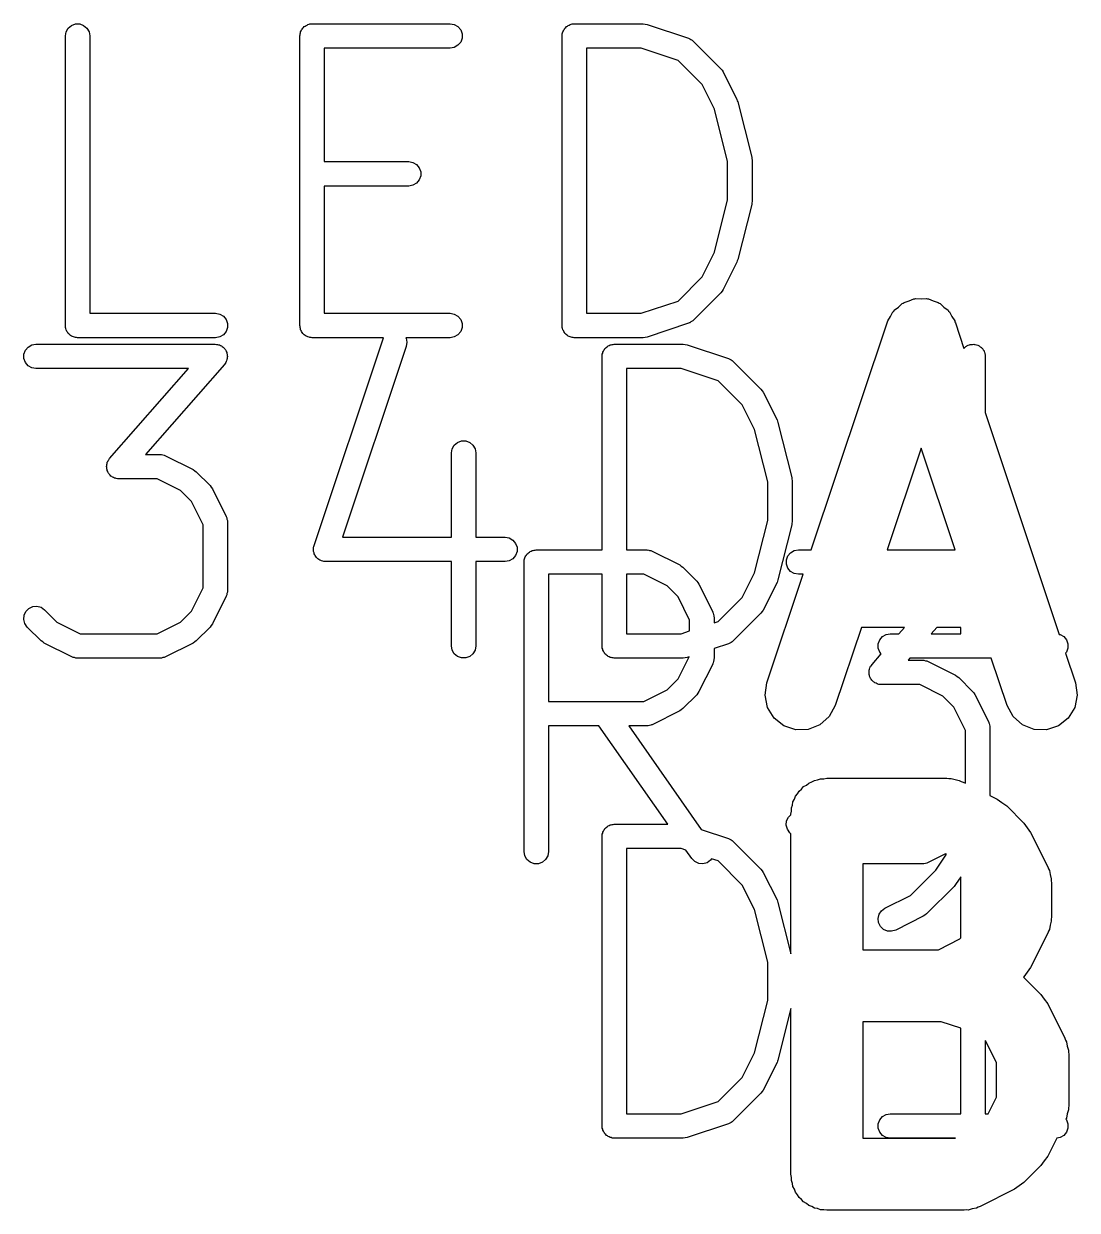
# Model space of a CAD drawing. Extents: x 0 to 76, y -93 to 16.
# Drawn here: x 15.263 to 19.65, y -62.829 to -57.885 of the extents above; entities that cross this region are included whole.
import ezdxf

# ---------------------------------------------------------------- set-up
doc = ezdxf.new("R2010")
doc.units = 0
doc.header["$MEASUREMENT"] = 0
doc.layers.add('BLACK', color=7, linetype='CONTINUOUS')

msp = doc.modelspace()

# ---------------------------------------------------------------- linework, layer by layer
at = {"layer": 'Black'}
for p, q in [((15.4619, -57.8921), (15.4784, -57.886)), ((15.4784, -57.886), (15.4961, -57.886)), ((15.4961, -57.886), (15.5127, -57.8921)), ((16.451, -57.8875), (16.4551, -57.886)), ((16.4551, -57.886), (16.4596, -57.886)), ((16.4596, -57.886), (16.464, -57.8852)), ((16.464, -57.8852), (17.0385, -57.8852)), ((17.0385, -57.8852), (17.0559, -57.8883)), ((17.5425, -57.8875), (17.5467, -57.886)), ((17.5467, -57.886), (17.5512, -57.886)), ((17.5512, -57.886), (17.5555, -57.8852)), ((17.5555, -57.8852), (17.8428, -57.8852)), ((17.8428, -57.8852), (17.8508, -57.8867)), ((17.8508, -57.8867), (17.8589, -57.8879)), ((15.4365, -57.936), (15.4395, -57.9187)), ((15.4365, -59.1425), (15.4365, -57.936)), ((15.4395, -57.9187), (15.4483, -57.9034)), ((15.4483, -57.9034), (15.4619, -57.8921)), ((15.5127, -57.8921), (15.5262, -57.9034)), ((15.5262, -57.9034), (15.535, -57.9187)), ((15.535, -57.9187), (15.5381, -57.936)), ((15.5381, -57.936), (15.5381, -59.0917)), ((16.4132, -57.936), (16.4139, -57.9317)), ((16.4132, -59.1425), (16.4132, -57.936)), ((16.4139, -57.9272), (16.4154, -57.9231)), ((16.4139, -57.9317), (16.4139, -57.9272)), ((16.4154, -57.9231), (16.4162, -57.9187)), ((16.4162, -57.9187), (16.4184, -57.9148)), ((16.4184, -57.9148), (16.42, -57.9106)), ((16.42, -57.9106), (16.4228, -57.9072)), ((16.4228, -57.9072), (16.425, -57.9034)), ((16.425, -57.9034), (16.4284, -57.9005)), ((16.4284, -57.9005), (16.4313, -57.8971)), ((16.4313, -57.8971), (16.4351, -57.8949)), ((16.4351, -57.8949), (16.4386, -57.8921)), ((16.4386, -57.8921), (16.4427, -57.8905)), ((16.4427, -57.8905), (16.4466, -57.8883)), ((16.4466, -57.8883), (16.451, -57.8875)), ((17.0559, -57.8883), (17.0711, -57.8971)), ((17.0711, -57.8971), (17.0825, -57.9106)), ((17.0825, -57.9106), (17.0885, -57.9272)), ((17.0885, -57.9272), (17.0885, -57.9449)), ((17.5047, -57.936), (17.5055, -57.9317)), ((17.5047, -59.1425), (17.5047, -57.936)), ((17.5055, -57.9272), (17.507, -57.9231)), ((17.5055, -57.9317), (17.5055, -57.9272)), ((17.507, -57.9231), (17.5078, -57.9187)), ((17.5078, -57.9187), (17.51, -57.9148)), ((17.51, -57.9148), (17.5116, -57.9106)), ((17.5116, -57.9106), (17.5144, -57.9072)), ((17.5144, -57.9072), (17.5166, -57.9034)), ((17.5166, -57.9034), (17.52, -57.9005)), ((17.52, -57.9005), (17.5229, -57.8971)), ((17.5229, -57.8971), (17.5267, -57.8949)), ((17.5267, -57.8949), (17.5301, -57.8921)), ((17.5301, -57.8921), (17.5343, -57.8905)), ((17.5343, -57.8905), (17.5382, -57.8883)), ((17.5382, -57.8883), (17.5425, -57.8875)), ((17.8589, -57.8879), (18.0312, -57.9453)), ((17.0559, -57.9838), (17.0385, -57.9868)), ((17.0711, -57.975), (17.0559, -57.9838)), ((17.0825, -57.9614), (17.0711, -57.975)), ((17.0885, -57.9449), (17.0825, -57.9614)), ((18.0312, -57.9453), (18.0338, -57.9467)), ((18.0338, -57.9467), (18.0366, -57.9475)), ((18.0366, -57.9475), (18.0415, -57.9509)), ((18.0415, -57.9509), (18.0467, -57.9537)), ((18.0467, -57.9537), (18.0487, -57.9559)), ((18.0487, -57.9559), (18.0511, -57.9576)), ((18.0511, -57.9576), (18.166, -58.0725)), ((17.0385, -57.9868), (16.5148, -57.9868)), ((16.5148, -57.9868), (16.5148, -58.4598)), ((17.6063, -57.9868), (17.6063, -59.0917)), ((17.8346, -57.9868), (17.6063, -57.9868)), ((17.9877, -58.0379), (17.8346, -57.9868)), ((18.0883, -58.1385), (17.9877, -58.0379)), ((18.166, -58.0725), (18.1707, -58.0792)), ((18.1707, -58.0792), (18.1755, -58.0857)), ((18.1755, -58.0857), (18.233, -58.2006)), ((18.1396, -58.241), (18.0883, -58.1385)), ((18.233, -58.2006), (18.2345, -58.2059)), ((18.2345, -58.2059), (18.2368, -58.211)), ((18.2368, -58.211), (18.2943, -58.4408)), ((18.1942, -58.4594), (18.1396, -58.241)), ((16.5148, -58.4598), (16.8661, -58.4598)), ((16.8661, -58.4598), (16.8835, -58.4628)), ((16.8835, -58.4628), (16.8988, -58.4717)), ((16.8988, -58.4717), (16.9101, -58.4852)), ((18.1942, -58.6192), (18.1942, -58.4594)), ((18.2943, -58.4408), (18.2947, -58.447)), ((18.2947, -58.447), (18.2958, -58.4531)), ((18.2958, -58.4531), (18.2958, -58.6255)), ((16.9101, -58.4852), (16.9161, -58.5017)), ((16.9161, -58.5194), (16.9101, -58.536)), ((16.9161, -58.5017), (16.9161, -58.5194)), ((16.8661, -58.5614), (16.5148, -58.5614)), ((16.5148, -58.5614), (16.5148, -59.0917)), ((16.8835, -58.5583), (16.8661, -58.5614)), ((16.8988, -58.5495), (16.8835, -58.5583)), ((16.9101, -58.536), (16.8988, -58.5495)), ((18.1396, -58.8376), (18.1942, -58.6192)), ((18.2958, -58.6255), (18.2947, -58.6316)), ((18.2943, -58.6378), (18.2368, -58.8676)), ((18.2947, -58.6316), (18.2943, -58.6378)), ((18.0883, -58.9401), (18.1396, -58.8376)), ((18.2345, -58.8727), (18.233, -58.878)), ((18.2368, -58.8676), (18.2345, -58.8727)), ((18.233, -58.878), (18.1755, -58.9929)), ((17.9877, -59.0407), (18.0883, -58.9401)), ((18.166, -59.0061), (18.0511, -59.121)), ((18.1707, -58.9994), (18.166, -59.0061)), ((18.1755, -58.9929), (18.1707, -58.9994)), ((17.8346, -59.0917), (17.9877, -59.0407)), ((18.8878, -59.079), (18.905, -59.0654)), ((18.905, -59.0654), (18.9215, -59.0508)), ((18.9215, -59.0508), (18.9253, -59.0492)), ((18.9253, -59.0492), (18.9286, -59.0467)), ((18.9286, -59.0467), (18.9495, -59.0397)), ((18.9495, -59.0397), (18.9699, -59.0316)), ((18.9699, -59.0316), (18.9741, -59.0315)), ((18.9741, -59.0315), (18.978, -59.0302)), ((18.978, -59.0302), (19, -59.0308)), ((19, -59.0308), (19.022, -59.0302)), ((19.022, -59.0302), (19.0259, -59.0315)), ((19.0259, -59.0315), (19.0301, -59.0316)), ((19.0301, -59.0316), (19.0505, -59.0397)), ((19.0505, -59.0397), (19.0714, -59.0467)), ((19.0714, -59.0467), (19.0747, -59.0492)), ((19.0747, -59.0492), (19.0785, -59.0508)), ((19.0785, -59.0508), (19.095, -59.0654)), ((19.095, -59.0654), (19.1122, -59.079)), ((15.5381, -59.0917), (16.0618, -59.0917)), ((16.0618, -59.0917), (16.0792, -59.0948)), ((16.0792, -59.0948), (16.0944, -59.1036)), ((16.0944, -59.1036), (16.1058, -59.1171)), ((16.1058, -59.1171), (16.1118, -59.1337)), ((16.5148, -59.0917), (17.0385, -59.0917)), ((17.0385, -59.0917), (17.0559, -59.0948)), ((17.0559, -59.0948), (17.0711, -59.1036)), ((17.0711, -59.1036), (17.0825, -59.1171)), ((17.0825, -59.1171), (17.0885, -59.1337)), ((17.6063, -59.0917), (17.8346, -59.0917)), ((18.0487, -59.1227), (18.0467, -59.1249)), ((18.0511, -59.121), (18.0487, -59.1227)), ((18.8605, -59.1234), (18.872, -59.1047)), ((18.872, -59.1047), (18.8825, -59.0853)), ((18.8825, -59.0853), (18.8856, -59.0826)), ((18.8856, -59.0826), (18.8878, -59.079)), ((19.1122, -59.079), (19.1144, -59.0826)), ((19.1144, -59.0826), (19.1175, -59.0853)), ((19.1175, -59.0853), (19.128, -59.1047)), ((19.128, -59.1047), (19.1395, -59.1234)), ((15.4372, -59.1469), (15.4365, -59.1425)), ((15.4372, -59.1514), (15.4372, -59.1469)), ((15.4388, -59.1555), (15.4372, -59.1514)), ((15.4395, -59.1599), (15.4388, -59.1555)), ((15.4417, -59.1638), (15.4395, -59.1599)), ((15.4433, -59.1679), (15.4417, -59.1638)), ((15.4461, -59.1714), (15.4433, -59.1679)), ((15.4483, -59.1752), (15.4461, -59.1714)), ((16.1058, -59.1679), (16.0944, -59.1815)), ((16.1118, -59.1514), (16.1058, -59.1679)), ((16.1118, -59.1337), (16.1118, -59.1514)), ((16.4139, -59.1469), (16.4132, -59.1425)), ((16.4139, -59.1514), (16.4139, -59.1469)), ((16.4154, -59.1555), (16.4139, -59.1514)), ((16.4162, -59.1599), (16.4154, -59.1555)), ((16.4184, -59.1638), (16.4162, -59.1599)), ((16.42, -59.1679), (16.4184, -59.1638)), ((16.4228, -59.1714), (16.42, -59.1679)), ((16.425, -59.1752), (16.4228, -59.1714)), ((17.0825, -59.1679), (17.0711, -59.1815)), ((17.0885, -59.1514), (17.0825, -59.1679)), ((17.0885, -59.1337), (17.0885, -59.1514)), ((17.5055, -59.1469), (17.5047, -59.1425)), ((17.5055, -59.1514), (17.5055, -59.1469)), ((17.507, -59.1555), (17.5055, -59.1514)), ((17.5078, -59.1599), (17.507, -59.1555)), ((17.51, -59.1638), (17.5078, -59.1599)), ((17.5116, -59.1679), (17.51, -59.1638)), ((17.5144, -59.1714), (17.5116, -59.1679)), ((17.5166, -59.1752), (17.5144, -59.1714)), ((18.0312, -59.1333), (17.8589, -59.1907)), ((18.0338, -59.1319), (18.0312, -59.1333)), ((18.0366, -59.1311), (18.0338, -59.1319)), ((18.0415, -59.1277), (18.0366, -59.1311)), ((18.0467, -59.1249), (18.0415, -59.1277)), ((18.5423, -60.0772), (18.8577, -59.1311)), ((18.8577, -59.1311), (18.8597, -59.1275)), ((18.8597, -59.1275), (18.8605, -59.1234)), ((19.1395, -59.1234), (19.1403, -59.1275)), ((19.1403, -59.1275), (19.1423, -59.1311)), ((19.1423, -59.1311), (19.1778, -59.2378)), ((15.2965, -59.2233), (15.3139, -59.2202)), ((15.3139, -59.2202), (16.0607, -59.2202)), ((15.4518, -59.1781), (15.4483, -59.1752)), ((15.4546, -59.1815), (15.4518, -59.1781)), ((15.4585, -59.1837), (15.4546, -59.1815)), ((15.4619, -59.1865), (15.4585, -59.1837)), ((15.466, -59.1881), (15.4619, -59.1865)), ((15.4699, -59.1903), (15.466, -59.1881)), ((15.4743, -59.1911), (15.4699, -59.1903)), ((15.4784, -59.1926), (15.4743, -59.1911)), ((15.4829, -59.1926), (15.4784, -59.1926)), ((15.4873, -59.1933), (15.4829, -59.1926)), ((16.0618, -59.1933), (15.4873, -59.1933)), ((16.0607, -59.2202), (16.0656, -59.2211)), ((16.0792, -59.1903), (16.0618, -59.1933)), ((16.0656, -59.2211), (16.0706, -59.2212)), ((16.0706, -59.2212), (16.0743, -59.2226)), ((16.0944, -59.1815), (16.0792, -59.1903)), ((16.4284, -59.1781), (16.425, -59.1752)), ((16.4313, -59.1815), (16.4284, -59.1781)), ((16.4351, -59.1837), (16.4313, -59.1815)), ((16.4386, -59.1865), (16.4351, -59.1837)), ((16.4427, -59.1881), (16.4386, -59.1865)), ((16.4466, -59.1903), (16.4427, -59.1881)), ((16.451, -59.1911), (16.4466, -59.1903)), ((16.4551, -59.1926), (16.451, -59.1911)), ((16.4596, -59.1926), (16.4551, -59.1926)), ((16.464, -59.1933), (16.4596, -59.1926)), ((16.7617, -59.1933), (16.464, -59.1933)), ((16.4722, -60.0593), (16.7594, -59.1975)), ((16.7594, -59.1975), (16.7617, -59.1933)), ((17.0385, -59.1933), (16.8539, -59.1933)), ((16.8539, -59.1933), (16.8549, -59.1949)), ((16.8549, -59.1949), (16.8584, -59.2122)), ((16.8584, -59.2122), (16.8558, -59.2297)), ((17.0559, -59.1903), (17.0385, -59.1933)), ((17.0711, -59.1815), (17.0559, -59.1903)), ((17.52, -59.1781), (17.5166, -59.1752)), ((17.5229, -59.1815), (17.52, -59.1781)), ((17.5267, -59.1837), (17.5229, -59.1815)), ((17.5301, -59.1865), (17.5267, -59.1837)), ((17.5343, -59.1881), (17.5301, -59.1865)), ((17.5382, -59.1903), (17.5343, -59.1881)), ((17.5425, -59.1911), (17.5382, -59.1903)), ((17.5467, -59.1926), (17.5425, -59.1911)), ((17.5512, -59.1926), (17.5467, -59.1926)), ((17.5555, -59.1933), (17.5512, -59.1926)), ((17.8428, -59.1933), (17.5555, -59.1933)), ((17.7093, -59.2225), (17.7134, -59.221)), ((17.7134, -59.221), (17.7179, -59.221)), ((17.7179, -59.221), (17.7223, -59.2202)), ((17.7223, -59.2202), (18.0095, -59.2202)), ((17.8508, -59.1919), (17.8428, -59.1933)), ((17.8589, -59.1907), (17.8508, -59.1919)), ((18.0095, -59.2202), (18.0175, -59.2217)), ((18.0175, -59.2217), (18.0256, -59.2229)), ((19.2046, -59.222), (19.2072, -59.221)), ((19.2072, -59.221), (19.2133, -59.221)), ((19.2133, -59.221), (19.2193, -59.2204)), ((19.2193, -59.2204), (19.222, -59.221)), ((19.222, -59.221), (19.2248, -59.221)), ((19.2248, -59.221), (19.2305, -59.2231)), ((15.2638, -59.2622), (15.2699, -59.2456)), ((15.2638, -59.2799), (15.2638, -59.2622)), ((15.2699, -59.2456), (15.2812, -59.2321)), ((15.2812, -59.2321), (15.2965, -59.2233)), ((16.0743, -59.2226), (16.0781, -59.2233)), ((16.0781, -59.2233), (16.0824, -59.2258)), ((16.0824, -59.2258), (16.087, -59.2276)), ((16.087, -59.2276), (16.09, -59.2302)), ((16.09, -59.2302), (16.0934, -59.2321)), ((16.0934, -59.2321), (16.0966, -59.2359)), ((16.0966, -59.2359), (16.1003, -59.2392)), ((16.1003, -59.2392), (16.1022, -59.2426)), ((16.1022, -59.2426), (16.1047, -59.2456)), ((16.1047, -59.2456), (16.1064, -59.2503)), ((16.1064, -59.2503), (16.1088, -59.2547)), ((16.1088, -59.2547), (16.1094, -59.2585)), ((16.1094, -59.2585), (16.1108, -59.2622)), ((16.1108, -59.2622), (16.1108, -59.2672)), ((16.1108, -59.2672), (16.1115, -59.2721)), ((16.8558, -59.2297), (16.5908, -60.0246)), ((17.6715, -59.271), (17.6722, -59.2667)), ((17.6715, -60.0772), (17.6715, -59.271)), ((17.6722, -59.2622), (17.6738, -59.2581)), ((17.6722, -59.2667), (17.6722, -59.2622)), ((17.6738, -59.2581), (17.6745, -59.2537)), ((17.6745, -59.2537), (17.6767, -59.2498)), ((17.6767, -59.2498), (17.6783, -59.2456)), ((17.6783, -59.2456), (17.6811, -59.2422)), ((17.6811, -59.2422), (17.6833, -59.2384)), ((17.6833, -59.2384), (17.6868, -59.2355)), ((17.6868, -59.2355), (17.6896, -59.2321)), ((17.6896, -59.2321), (17.6935, -59.2299)), ((17.6935, -59.2299), (17.6969, -59.2271)), ((17.6969, -59.2271), (17.701, -59.2255)), ((17.701, -59.2255), (17.7049, -59.2233)), ((17.7049, -59.2233), (17.7093, -59.2225)), ((18.0256, -59.2229), (18.1979, -59.2803)), ((19.1778, -59.2378), (19.1818, -59.2345)), ((19.1818, -59.2345), (19.1859, -59.2301)), ((19.1859, -59.2301), (19.1885, -59.2289)), ((19.1885, -59.2289), (19.1906, -59.2271)), ((19.1906, -59.2271), (19.1963, -59.225)), ((19.1963, -59.225), (19.2018, -59.2223)), ((19.2018, -59.2223), (19.2046, -59.222)), ((19.2305, -59.2231), (19.2364, -59.2245)), ((19.2364, -59.2245), (19.2388, -59.2261)), ((19.2388, -59.2261), (19.2414, -59.2271)), ((19.2414, -59.2271), (19.2461, -59.231)), ((19.2461, -59.231), (19.2511, -59.2343)), ((19.2511, -59.2343), (19.2528, -59.2366)), ((19.2528, -59.2366), (19.2549, -59.2384)), ((19.2549, -59.2384), (19.258, -59.2436)), ((19.258, -59.2436), (19.2616, -59.2485)), ((19.2616, -59.2485), (19.2624, -59.2512)), ((19.2624, -59.2512), (19.2638, -59.2537)), ((19.2638, -59.2537), (19.2648, -59.2596)), ((19.2648, -59.2596), (19.2665, -59.2655)), ((19.2665, -59.2655), (19.2663, -59.2683)), ((19.2663, -59.2683), (19.2668, -59.271)), ((19.2668, -59.271), (19.2668, -59.5047)), ((15.2699, -59.2964), (15.2638, -59.2799)), ((15.2812, -59.31), (15.2699, -59.2964)), ((15.2965, -59.3188), (15.2812, -59.31)), ((15.3139, -59.3218), (15.2965, -59.3188)), ((16.099, -59.3045), (15.7705, -59.6799)), ((16.1015, -59.3003), (16.099, -59.3045)), ((16.1047, -59.2964), (16.1015, -59.3003)), ((16.1061, -59.2928), (16.1047, -59.2964)), ((16.1081, -59.2894), (16.1061, -59.2928)), ((16.1091, -59.2845), (16.1081, -59.2894)), ((16.1108, -59.2799), (16.1091, -59.2845)), ((16.1115, -59.2721), (16.1108, -59.2759)), ((16.1108, -59.2759), (16.1108, -59.2799)), ((18.1979, -59.2803), (18.2005, -59.2817)), ((18.2005, -59.2817), (18.2033, -59.2825)), ((18.2033, -59.2825), (18.2082, -59.2859)), ((18.2082, -59.2859), (18.2135, -59.2887)), ((18.2135, -59.2887), (18.2154, -59.2909)), ((18.2154, -59.2909), (18.2178, -59.2926)), ((18.2178, -59.2926), (18.3327, -59.4075)), ((15.9488, -59.3218), (15.3139, -59.3218)), ((15.6203, -59.6972), (15.9488, -59.3218)), ((17.7731, -59.3218), (17.7731, -60.0772)), ((18.0013, -59.3218), (17.7731, -59.3218)), ((18.1544, -59.3729), (18.0013, -59.3218)), ((18.255, -59.4735), (18.1544, -59.3729)), ((18.3327, -59.4075), (18.3374, -59.4142)), ((18.3374, -59.4142), (18.3422, -59.4207)), ((18.3422, -59.4207), (18.3997, -59.5356)), ((18.3063, -59.576), (18.255, -59.4735)), ((19.2668, -59.5047), (19.575, -60.4293)), ((18.3997, -59.5356), (18.4013, -59.5409)), ((18.4013, -59.5409), (18.4035, -59.546)), ((18.4035, -59.546), (18.461, -59.7758)), ((18.3609, -59.7944), (18.3063, -59.576)), ((17.0441, -59.6732), (17.0471, -59.6558)), ((17.0471, -59.6558), (17.056, -59.6406)), ((17.056, -59.6406), (17.0695, -59.6292)), ((17.0695, -59.6292), (17.0861, -59.6232)), ((17.0861, -59.6232), (17.1037, -59.6232)), ((17.1037, -59.6232), (17.1203, -59.6292)), ((17.1203, -59.6292), (17.1338, -59.6406)), ((17.1338, -59.6406), (17.1426, -59.6558)), ((17.1426, -59.6558), (17.1457, -59.6732)), ((19, -59.6529), (18.8586, -60.0772)), ((19.1414, -60.0772), (19, -59.6529)), ((15.6102, -59.7172), (15.6112, -59.7123)), ((15.6112, -59.7123), (15.6132, -59.709)), ((15.6132, -59.709), (15.6146, -59.7053)), ((15.6146, -59.7053), (15.6178, -59.7015)), ((15.6178, -59.7015), (15.6203, -59.6972)), ((15.7705, -59.6799), (15.8309, -59.6799)), ((15.8309, -59.6799), (15.8338, -59.6804)), ((15.8338, -59.6804), (15.8367, -59.6802)), ((15.8367, -59.6802), (15.8424, -59.6819)), ((15.8424, -59.6819), (15.8483, -59.6829)), ((15.8483, -59.6829), (15.8508, -59.6844)), ((15.8508, -59.6844), (15.8536, -59.6852)), ((15.8536, -59.6852), (15.9686, -59.7427)), ((17.0441, -60.0246), (17.0441, -59.6732)), ((17.1457, -59.6732), (17.1457, -60.0246)), ((15.6078, -59.7296), (15.6085, -59.7258)), ((15.6085, -59.7345), (15.6078, -59.7296)), ((15.6085, -59.7218), (15.6102, -59.7172)), ((15.6085, -59.7258), (15.6085, -59.7218)), ((15.6085, -59.7395), (15.6085, -59.7345)), ((15.6099, -59.7432), (15.6085, -59.7395)), ((15.6105, -59.747), (15.6099, -59.7432)), ((15.6129, -59.7514), (15.6105, -59.747)), ((15.6146, -59.7561), (15.6129, -59.7514)), ((15.6171, -59.7591), (15.6146, -59.7561)), ((15.619, -59.7625), (15.6171, -59.7591)), ((15.6227, -59.7658), (15.619, -59.7625)), ((15.9686, -59.7427), (15.9751, -59.7475)), ((15.9751, -59.7475), (15.9818, -59.7522)), ((15.9818, -59.7522), (16.0392, -59.8096)), ((15.6259, -59.7696), (15.6227, -59.7658)), ((15.6293, -59.7715), (15.6259, -59.7696)), ((15.6323, -59.7741), (15.6293, -59.7715)), ((15.6369, -59.7759), (15.6323, -59.7741)), ((15.6412, -59.7784), (15.6369, -59.7759)), ((15.6451, -59.7791), (15.6412, -59.7784)), ((15.6487, -59.7805), (15.6451, -59.7791)), ((15.6537, -59.7806), (15.6487, -59.7805)), ((15.6586, -59.7815), (15.6537, -59.7806)), ((15.8189, -59.7815), (15.6586, -59.7815)), ((15.9157, -59.8299), (15.8189, -59.7815)), ((16.0392, -59.8096), (16.0439, -59.8163)), ((18.3609, -59.9542), (18.3609, -59.7944)), ((18.461, -59.7758), (18.4614, -59.782)), ((18.4614, -59.782), (18.4625, -59.7881)), ((18.4625, -59.7881), (18.4625, -59.9605)), ((15.9615, -59.8757), (15.9157, -59.8299)), ((16.0439, -59.8163), (16.0487, -59.8229)), ((16.0487, -59.8229), (16.1062, -59.9378)), ((16.0099, -59.9725), (15.9615, -59.8757)), ((16.1062, -59.9378), (16.107, -59.9406)), ((16.107, -59.9406), (16.1085, -59.9431)), ((16.1085, -59.9431), (16.1095, -59.949)), ((16.1095, -59.949), (16.1112, -59.9547)), ((16.1112, -59.9547), (16.111, -59.9576)), ((16.111, -59.9576), (16.1115, -59.9605)), ((16.1115, -59.9605), (16.1115, -60.2477)), ((18.3063, -60.1726), (18.3609, -59.9542)), ((18.4625, -59.9605), (18.4614, -59.9666)), ((16.0099, -60.2357), (16.0099, -59.9725)), ((18.461, -59.9728), (18.4035, -60.2026)), ((18.4614, -59.9666), (18.461, -59.9728)), ((16.4716, -60.063), (16.4722, -60.0593)), ((16.5908, -60.0246), (17.0441, -60.0246)), ((17.1457, -60.0246), (17.2672, -60.0246)), ((17.2672, -60.0246), (17.2846, -60.0276)), ((17.2846, -60.0276), (17.2999, -60.0365)), ((17.2999, -60.0365), (17.3112, -60.05)), ((17.3112, -60.05), (17.3173, -60.0666)), ((16.4696, -60.0768), (16.4703, -60.0717)), ((16.4703, -60.0804), (16.4696, -60.0768)), ((16.4703, -60.0666), (16.4716, -60.063)), ((16.4703, -60.0717), (16.4703, -60.0666)), ((16.4703, -60.0842), (16.4703, -60.0804)), ((16.4721, -60.089), (16.4703, -60.0842)), ((16.4731, -60.0941), (16.4721, -60.089)), ((16.4751, -60.0973), (16.4731, -60.0941)), ((16.4764, -60.1008), (16.4751, -60.0973)), ((16.4797, -60.1047), (16.4764, -60.1008)), ((16.4823, -60.1091), (16.4797, -60.1047)), ((16.4853, -60.1114), (16.4823, -60.1091)), ((16.4877, -60.1143), (16.4853, -60.1114)), ((17.3112, -60.1008), (17.2999, -60.1143)), ((17.3173, -60.0842), (17.3112, -60.1008)), ((17.3173, -60.0666), (17.3173, -60.0842)), ((17.3488, -60.1151), (17.3495, -60.1107)), ((17.3495, -60.1107), (17.3517, -60.1068)), ((17.3517, -60.1068), (17.3533, -60.1026)), ((17.3533, -60.1026), (17.3561, -60.0992)), ((17.3561, -60.0992), (17.3583, -60.0954)), ((17.3583, -60.0954), (17.3618, -60.0925)), ((17.3618, -60.0925), (17.3646, -60.0891)), ((17.3646, -60.0891), (17.3685, -60.0869)), ((17.3685, -60.0869), (17.3719, -60.0841)), ((17.3719, -60.0841), (17.376, -60.0825)), ((17.376, -60.0825), (17.3799, -60.0803)), ((17.3799, -60.0803), (17.3843, -60.0795)), ((17.3843, -60.0795), (17.3884, -60.078)), ((17.3884, -60.078), (17.3929, -60.078)), ((17.3929, -60.078), (17.3973, -60.0772)), ((17.3973, -60.0772), (17.6715, -60.0772)), ((17.7731, -60.0772), (17.8569, -60.0772)), ((17.8569, -60.0772), (17.8598, -60.0778)), ((17.8598, -60.0778), (17.8627, -60.0776)), ((17.8627, -60.0776), (17.8684, -60.0793)), ((17.8684, -60.0793), (17.8743, -60.0803)), ((17.8743, -60.0803), (17.8768, -60.0818)), ((17.8768, -60.0818), (17.8796, -60.0826)), ((17.8796, -60.0826), (17.9945, -60.1401)), ((18.4388, -60.1192), (18.4449, -60.1026)), ((18.4449, -60.1026), (18.4562, -60.0891)), ((18.4562, -60.0891), (18.4715, -60.0803)), ((18.4715, -60.0803), (18.4889, -60.0772)), ((18.4889, -60.0772), (18.5423, -60.0772)), ((18.8586, -60.0772), (19.1414, -60.0772)), ((16.4922, -60.1169), (16.4877, -60.1143)), ((16.4962, -60.1201), (16.4922, -60.1169)), ((16.4997, -60.1212), (16.4962, -60.1201)), ((16.503, -60.1231), (16.4997, -60.1212)), ((16.508, -60.124), (16.503, -60.1231)), ((16.5129, -60.1256), (16.508, -60.124)), ((16.5167, -60.1255), (16.5129, -60.1256)), ((16.5204, -60.1262), (16.5167, -60.1255)), ((17.0441, -60.1262), (16.5204, -60.1262)), ((17.0441, -60.4775), (17.0441, -60.1262)), ((17.2672, -60.1262), (17.1457, -60.1262)), ((17.1457, -60.1262), (17.1457, -60.4775)), ((17.2846, -60.1231), (17.2672, -60.1262)), ((17.2999, -60.1143), (17.2846, -60.1231)), ((17.3465, -60.128), (17.3472, -60.1237)), ((17.3465, -61.3345), (17.3465, -60.128)), ((17.3472, -60.1192), (17.3488, -60.1151)), ((17.3472, -60.1237), (17.3472, -60.1192)), ((17.9945, -60.1401), (18.001, -60.1449)), ((18.001, -60.1449), (18.0077, -60.1496)), ((18.0077, -60.1496), (18.0652, -60.207)), ((18.4388, -60.1369), (18.4388, -60.1192)), ((18.4449, -60.1534), (18.4388, -60.1369)), ((18.4562, -60.167), (18.4449, -60.1534)), ((17.4481, -60.1788), (17.4481, -60.7092)), ((17.6715, -60.1788), (17.4481, -60.1788)), ((17.6715, -60.4775), (17.6715, -60.1788)), ((17.7731, -60.1788), (17.7731, -60.4267)), ((17.8449, -60.1788), (17.7731, -60.1788)), ((17.9417, -60.2273), (17.8449, -60.1788)), ((18.0652, -60.207), (18.0698, -60.2137)), ((18.255, -60.2751), (18.3063, -60.1726)), ((18.3577, -60.6311), (18.5085, -60.1788)), ((18.4013, -60.2077), (18.3997, -60.213)), ((18.4035, -60.2026), (18.4013, -60.2077)), ((18.4715, -60.1758), (18.4562, -60.167)), ((18.4889, -60.1788), (18.4715, -60.1758)), ((18.5085, -60.1788), (18.4889, -60.1788)), ((15.9615, -60.3326), (16.0099, -60.2357)), ((16.1095, -60.2593), (16.1085, -60.2651)), ((16.1112, -60.2535), (16.1095, -60.2593)), ((16.1115, -60.2477), (16.111, -60.2506)), ((16.111, -60.2506), (16.1112, -60.2535)), ((17.9875, -60.273), (17.9417, -60.2273)), ((18.0698, -60.2137), (18.0747, -60.2202)), ((18.0747, -60.2202), (18.1321, -60.3351)), ((18.3997, -60.213), (18.3422, -60.3279)), ((16.1062, -60.2705), (16.0487, -60.3854)), ((16.107, -60.2676), (16.1062, -60.2705)), ((16.1085, -60.2651), (16.107, -60.2676)), ((18.0359, -60.3698), (17.9875, -60.273)), ((18.1544, -60.3757), (18.255, -60.2751)), ((15.2632, -60.3671), (15.2648, -60.3495)), ((15.2648, -60.3495), (15.2722, -60.3335)), ((15.2722, -60.3335), (15.2847, -60.321)), ((15.2847, -60.321), (15.3007, -60.3136)), ((15.3007, -60.3136), (15.3183, -60.312)), ((15.3183, -60.312), (15.3353, -60.3166)), ((15.3353, -60.3166), (15.3498, -60.3267)), ((15.3498, -60.3267), (15.4014, -60.3783)), ((15.9157, -60.3783), (15.9615, -60.3326)), ((18.1321, -60.3351), (18.133, -60.3379)), ((18.133, -60.3379), (18.1344, -60.3405)), ((18.1344, -60.3405), (18.1355, -60.3463)), ((18.1355, -60.3463), (18.1372, -60.352)), ((18.1372, -60.352), (18.137, -60.355)), ((18.137, -60.355), (18.1375, -60.3579)), ((18.1375, -60.3579), (18.1375, -60.3813)), ((18.3327, -60.3411), (18.2178, -60.456)), ((18.3374, -60.3344), (18.3327, -60.3411)), ((18.3422, -60.3279), (18.3374, -60.3344)), ((15.2678, -60.3841), (15.2632, -60.3671)), ((15.2779, -60.3986), (15.2678, -60.3841)), ((15.3354, -60.456), (15.2779, -60.3986)), ((15.4014, -60.3783), (15.4982, -60.4267)), ((15.8189, -60.4267), (15.9157, -60.3783)), ((16.0392, -60.3986), (15.9818, -60.456)), ((16.0439, -60.3919), (16.0392, -60.3986)), ((16.0487, -60.3854), (16.0439, -60.3919)), ((18.0359, -60.4152), (18.0359, -60.3698)), ((18.1375, -60.3813), (18.1544, -60.3757)), ((18.751, -60.4), (18.6423, -60.726)), ((18.9303, -60.4), (18.751, -60.4)), ((18.9069, -60.4267), (18.9303, -60.4)), ((19.0653, -60.4), (19.0419, -60.4267)), ((19.1652, -60.4), (19.0653, -60.4)), ((19.1652, -60.4267), (19.1652, -60.4)), ((15.342, -60.4607), (15.3354, -60.456)), ((15.4982, -60.4267), (15.8189, -60.4267)), ((15.9818, -60.456), (15.9751, -60.4607)), ((17.7731, -60.4267), (18.0013, -60.4267)), ((18.0013, -60.4267), (18.0359, -60.4152)), ((18.2154, -60.4577), (18.2135, -60.4599)), ((18.2178, -60.456), (18.2154, -60.4577)), ((18.8213, -60.4687), (18.8273, -60.4521)), ((18.8273, -60.4521), (18.8387, -60.4386)), ((18.8387, -60.4386), (18.8539, -60.4298)), ((18.8539, -60.4298), (18.8713, -60.4267)), ((18.8713, -60.4267), (18.9069, -60.4267)), ((19.0419, -60.4267), (19.1652, -60.4267)), ((19.575, -60.4293), (19.5781, -60.4298)), ((19.5781, -60.4298), (19.5934, -60.4386)), ((19.5934, -60.4386), (19.6047, -60.4521)), ((19.6047, -60.4521), (19.6108, -60.4687)), ((15.3486, -60.4655), (15.342, -60.4607)), ((15.4635, -60.523), (15.3486, -60.4655)), ((15.9686, -60.4655), (15.8536, -60.523)), ((15.9751, -60.4607), (15.9686, -60.4655)), ((17.0471, -60.4949), (17.0441, -60.4775)), ((17.056, -60.5102), (17.0471, -60.4949)), ((17.1426, -60.4949), (17.1338, -60.5102)), ((17.1457, -60.4775), (17.1426, -60.4949)), ((17.6722, -60.4819), (17.6715, -60.4775)), ((17.6722, -60.4864), (17.6722, -60.4819)), ((17.6738, -60.4905), (17.6722, -60.4864)), ((17.6745, -60.4949), (17.6738, -60.4905)), ((17.6767, -60.4988), (17.6745, -60.4949)), ((17.6783, -60.5029), (17.6767, -60.4988)), ((17.6811, -60.5064), (17.6783, -60.5029)), ((17.6833, -60.5102), (17.6811, -60.5064)), ((18.1979, -60.4683), (18.1375, -60.4884)), ((18.1375, -60.4884), (18.1375, -60.5302)), ((18.2005, -60.4669), (18.1979, -60.4683)), ((18.2033, -60.4661), (18.2005, -60.4669)), ((18.2082, -60.4627), (18.2033, -60.4661)), ((18.2135, -60.4599), (18.2082, -60.4627)), ((18.8213, -60.4864), (18.8213, -60.4687)), ((18.8273, -60.5029), (18.8213, -60.4864)), ((18.8336, -60.5105), (18.8273, -60.5029)), ((19.6047, -60.5029), (19.601, -60.5073)), ((19.6108, -60.4864), (19.6047, -60.5029)), ((19.6108, -60.4687), (19.6108, -60.4864)), ((15.4663, -60.5238), (15.4635, -60.523)), ((15.4688, -60.5253), (15.4663, -60.5238)), ((15.4747, -60.5263), (15.4688, -60.5253)), ((15.4804, -60.528), (15.4747, -60.5263)), ((15.4833, -60.5278), (15.4804, -60.528)), ((15.4862, -60.5283), (15.4833, -60.5278)), ((15.8309, -60.5283), (15.4862, -60.5283)), ((15.8338, -60.5278), (15.8309, -60.5283)), ((15.8367, -60.528), (15.8338, -60.5278)), ((15.8424, -60.5263), (15.8367, -60.528)), ((15.8483, -60.5253), (15.8424, -60.5263)), ((15.8508, -60.5238), (15.8483, -60.5253)), ((15.8536, -60.523), (15.8508, -60.5238)), ((17.0695, -60.5215), (17.056, -60.5102)), ((17.0861, -60.5276), (17.0695, -60.5215)), ((17.1037, -60.5276), (17.0861, -60.5276)), ((17.1203, -60.5215), (17.1037, -60.5276)), ((17.1338, -60.5102), (17.1203, -60.5215)), ((17.6868, -60.5131), (17.6833, -60.5102)), ((17.6896, -60.5165), (17.6868, -60.5131)), ((17.6935, -60.5187), (17.6896, -60.5165)), ((17.6969, -60.5215), (17.6935, -60.5187)), ((17.701, -60.5231), (17.6969, -60.5215)), ((17.7049, -60.5253), (17.701, -60.5231)), ((17.7093, -60.5261), (17.7049, -60.5253)), ((17.7134, -60.5276), (17.7093, -60.5261)), ((17.7179, -60.5276), (17.7134, -60.5276)), ((17.7223, -60.5283), (17.7179, -60.5276)), ((18.0095, -60.5283), (17.7223, -60.5283)), ((17.9875, -60.615), (18.0334, -60.5231)), ((18.0175, -60.5269), (18.0095, -60.5283)), ((18.0256, -60.5257), (18.0175, -60.5269)), ((18.0334, -60.5231), (18.0256, -60.5257)), ((18.1321, -60.5529), (18.0747, -60.6678)), ((18.133, -60.5501), (18.1321, -60.5529)), ((18.1344, -60.5476), (18.133, -60.5501)), ((18.1355, -60.5417), (18.1344, -60.5476)), ((18.1372, -60.536), (18.1355, -60.5417)), ((18.1375, -60.5302), (18.137, -60.5331)), ((18.137, -60.5331), (18.1372, -60.536)), ((18.7928, -60.5585), (18.7953, -60.5542)), ((18.7953, -60.5542), (18.8336, -60.5105)), ((18.953, -60.5283), (18.9455, -60.5369)), ((18.9455, -60.5369), (19.0059, -60.5369)), ((19.2918, -60.5283), (18.953, -60.5283)), ((19.0059, -60.5369), (19.0088, -60.5374)), ((19.0088, -60.5374), (19.0117, -60.5372)), ((19.0117, -60.5372), (19.0174, -60.5389)), ((19.0174, -60.5389), (19.0233, -60.5399)), ((19.0233, -60.5399), (19.0258, -60.5414)), ((19.0258, -60.5414), (19.0286, -60.5422)), ((19.0286, -60.5422), (19.1436, -60.5997)), ((19.3577, -60.726), (19.2918, -60.5283)), ((19.601, -60.5073), (19.6423, -60.6311)), ((18.7828, -60.5866), (18.7835, -60.5828)), ((18.7835, -60.5915), (18.7828, -60.5866)), ((18.7835, -60.5788), (18.7852, -60.5742)), ((18.7835, -60.5828), (18.7835, -60.5788)), ((18.7835, -60.5965), (18.7835, -60.5915)), ((18.7849, -60.6002), (18.7835, -60.5965)), ((18.7855, -60.604), (18.7849, -60.6002)), ((18.7852, -60.5742), (18.7862, -60.5693)), ((18.7879, -60.6084), (18.7855, -60.604)), ((18.7862, -60.5693), (18.7882, -60.566)), ((18.7882, -60.566), (18.7896, -60.5623)), ((18.7896, -60.5623), (18.7928, -60.5585)), ((19.1436, -60.5997), (19.1501, -60.6045)), ((19.1501, -60.6045), (19.1568, -60.6092)), ((17.9417, -60.6608), (17.9875, -60.615)), ((18.3501, -60.6827), (18.3577, -60.6311)), ((18.7896, -60.6131), (18.7879, -60.6084)), ((18.7921, -60.6161), (18.7896, -60.6131)), ((18.794, -60.6195), (18.7921, -60.6161)), ((18.7977, -60.6228), (18.794, -60.6195)), ((18.8009, -60.6266), (18.7977, -60.6228)), ((18.8043, -60.6285), (18.8009, -60.6266)), ((18.8073, -60.6311), (18.8043, -60.6285)), ((18.8119, -60.6329), (18.8073, -60.6311)), ((18.8162, -60.6354), (18.8119, -60.6329)), ((18.8201, -60.6361), (18.8162, -60.6354)), ((18.8237, -60.6375), (18.8201, -60.6361)), ((18.8287, -60.6376), (18.8237, -60.6375)), ((18.8336, -60.6385), (18.8287, -60.6376)), ((18.9939, -60.6385), (18.8336, -60.6385)), ((19.0907, -60.6869), (18.9939, -60.6385)), ((19.1568, -60.6092), (19.2142, -60.6666)), ((19.6423, -60.6311), (19.6499, -60.6827)), ((17.8449, -60.7092), (17.9417, -60.6608)), ((18.0652, -60.681), (18.0077, -60.7385)), ((18.0698, -60.6744), (18.0652, -60.681)), ((18.0747, -60.6678), (18.0698, -60.6744)), ((18.3605, -60.7337), (18.3501, -60.6827)), ((19.1365, -60.7327), (19.0907, -60.6869)), ((19.2142, -60.6666), (19.2189, -60.6733)), ((19.2189, -60.6733), (19.2237, -60.6799)), ((19.2237, -60.6799), (19.2812, -60.7948)), ((19.6499, -60.6827), (19.6395, -60.7337)), ((17.4481, -60.7092), (17.8449, -60.7092)), ((17.9945, -60.748), (17.8796, -60.8055)), ((18.0011, -60.7431), (17.9945, -60.748)), ((18.0077, -60.7385), (18.0011, -60.7431)), ((18.3878, -60.7781), (18.3605, -60.7337)), ((18.6423, -60.726), (18.6175, -60.7718)), ((19.1849, -60.8295), (19.1365, -60.7327)), ((19.3825, -60.7718), (19.3577, -60.726)), ((19.6395, -60.7337), (19.6122, -60.7781)), ((18.4286, -60.8105), (18.3878, -60.7781)), ((18.6175, -60.7718), (18.5785, -60.8064)), ((19.2812, -60.7948), (19.282, -60.7976)), ((19.282, -60.7976), (19.2835, -60.8001)), ((19.2835, -60.8001), (19.2845, -60.806)), ((19.4215, -60.8064), (19.3825, -60.7718)), ((19.6122, -60.7781), (19.5714, -60.8105)), ((17.6581, -60.8108), (17.4481, -60.8108)), ((17.4481, -60.8108), (17.4481, -61.3345)), ((17.9447, -61.2202), (17.6581, -60.8108)), ((17.8569, -60.8108), (17.7821, -60.8108)), ((17.7821, -60.8108), (18.0842, -61.2424)), ((17.8598, -60.8103), (17.8569, -60.8108)), ((17.8627, -60.8105), (17.8598, -60.8103)), ((17.8684, -60.8088), (17.8627, -60.8105)), ((17.8743, -60.8078), (17.8684, -60.8088)), ((17.8768, -60.8063), (17.8743, -60.8078)), ((17.8796, -60.8055), (17.8768, -60.8063)), ((18.478, -60.8269), (18.4286, -60.8105)), ((18.5301, -60.8255), (18.478, -60.8269)), ((18.5785, -60.8064), (18.5301, -60.8255)), ((19.1849, -61.0498), (19.1849, -60.8295)), ((19.2845, -60.806), (19.2862, -60.8117)), ((19.2862, -60.8117), (19.286, -60.8146)), ((19.286, -60.8146), (19.2865, -60.8175)), ((19.2865, -60.8175), (19.2865, -61.1006)), ((19.4699, -60.8255), (19.4215, -60.8064)), ((19.522, -60.8269), (19.4699, -60.8255)), ((19.5714, -60.8105), (19.522, -60.8269)), ((18.5221, -61.0571), (18.5321, -61.0487)), ((18.5321, -61.0487), (18.5445, -61.0442)), ((18.5445, -61.0442), (18.5558, -61.0376)), ((18.5558, -61.0376), (18.5688, -61.0353)), ((18.5688, -61.0353), (18.5811, -61.0308)), ((18.5811, -61.0308), (18.5942, -61.0308)), ((18.5942, -61.0308), (18.6071, -61.0286)), ((18.6071, -61.0286), (19.1071, -61.0286)), ((19.1071, -61.0286), (19.1157, -61.0301)), ((19.1157, -61.0301), (19.1243, -61.0296)), ((19.1243, -61.0296), (19.1411, -61.0346)), ((19.1411, -61.0346), (19.1584, -61.0376)), ((19.1584, -61.0376), (19.1659, -61.0419)), ((19.1659, -61.0419), (19.1742, -61.0444)), ((19.1742, -61.0444), (19.1849, -61.0498)), ((18.4772, -61.1036), (18.4857, -61.0935)), ((18.4857, -61.0935), (18.4922, -61.0822)), ((18.4922, -61.0822), (18.5023, -61.0737)), ((18.5023, -61.0737), (18.5107, -61.0637)), ((18.5107, -61.0637), (18.5221, -61.0571)), ((18.4594, -61.1525), (18.4639, -61.1402)), ((18.4639, -61.1402), (18.4662, -61.1273)), ((18.4662, -61.1273), (18.4728, -61.1159)), ((18.4728, -61.1159), (18.4772, -61.1036)), ((19.2865, -61.1006), (19.3171, -61.1158)), ((19.3171, -61.1158), (19.3364, -61.1301)), ((19.3364, -61.1301), (19.3561, -61.1439)), ((19.3561, -61.1439), (19.4275, -61.2154)), ((18.4398, -61.2065), (18.4472, -61.1905)), ((18.4472, -61.1905), (18.4571, -61.1806)), ((18.4571, -61.1786), (18.4594, -61.1656)), ((18.4571, -61.1806), (18.4571, -61.1786)), ((18.4594, -61.1656), (18.4594, -61.1525)), ((17.6767, -61.2498), (17.6783, -61.2456)), ((17.6783, -61.2456), (17.6811, -61.2422)), ((17.6811, -61.2422), (17.6833, -61.2384)), ((17.6833, -61.2384), (17.6868, -61.2355)), ((17.6868, -61.2355), (17.6896, -61.2321)), ((17.6896, -61.2321), (17.6935, -61.2299)), ((17.6935, -61.2299), (17.6969, -61.2271)), ((17.6969, -61.2271), (17.701, -61.2255)), ((17.701, -61.2255), (17.7049, -61.2233)), ((17.7049, -61.2233), (17.7093, -61.2225)), ((17.7093, -61.2225), (17.7134, -61.221)), ((17.7134, -61.221), (17.7179, -61.221)), ((17.7179, -61.221), (17.7223, -61.2202)), ((17.7223, -61.2202), (17.9447, -61.2202)), ((18.0842, -61.2424), (18.1979, -61.2803)), ((18.4383, -61.2241), (18.4398, -61.2065)), ((18.4428, -61.2411), (18.4383, -61.2241)), ((18.4529, -61.2556), (18.4428, -61.2411)), ((19.4275, -61.2154), (19.4413, -61.235)), ((19.4413, -61.235), (19.4556, -61.2543)), ((17.6715, -61.271), (17.6722, -61.2667)), ((17.6715, -62.4775), (17.6715, -61.271)), ((17.6722, -61.2622), (17.6738, -61.2581)), ((17.6722, -61.2667), (17.6722, -61.2622)), ((17.6738, -61.2581), (17.6745, -61.2537)), ((17.6745, -61.2537), (17.6767, -61.2498)), ((18.1979, -61.2803), (18.2005, -61.2817)), ((18.2005, -61.2817), (18.2033, -61.2825)), ((18.2033, -61.2825), (18.2082, -61.2859)), ((18.2082, -61.2859), (18.2135, -61.2887)), ((18.2135, -61.2887), (18.2154, -61.2909)), ((18.2154, -61.2909), (18.2178, -61.2926)), ((18.2178, -61.2926), (18.3327, -61.4075)), ((18.4571, -61.2598), (18.4529, -61.2556)), ((18.4571, -61.7605), (18.4571, -61.2598)), ((19.4556, -61.2543), (19.527, -61.3972)), ((17.3495, -61.3519), (17.3465, -61.3345)), ((17.4481, -61.3345), (17.445, -61.3519)), ((17.7731, -61.3218), (17.7731, -62.4267)), ((18.0013, -61.3218), (17.7731, -61.3218)), ((18.0202, -61.3282), (18.0013, -61.3218)), ((18.0451, -61.3637), (18.0202, -61.3282)), ((19.1016, -61.3435), (19.0286, -61.38)), ((19.0616, -61.411), (19.1054, -61.3454)), ((19.1054, -61.3454), (19.1016, -61.3435)), ((17.3583, -61.3672), (17.3495, -61.3519)), ((17.3719, -61.3785), (17.3583, -61.3672)), ((17.3884, -61.3846), (17.3719, -61.3785)), ((17.4061, -61.3846), (17.3884, -61.3846)), ((17.4227, -61.3785), (17.4061, -61.3846)), ((17.4362, -61.3672), (17.4227, -61.3785)), ((17.445, -61.3519), (17.4362, -61.3672)), ((18.0575, -61.3762), (18.0451, -61.3637)), ((18.0735, -61.3836), (18.0575, -61.3762)), ((18.0911, -61.3852), (18.0735, -61.3836)), ((18.1082, -61.3806), (18.0911, -61.3852)), ((18.1226, -61.3705), (18.1082, -61.3806)), ((18.1273, -61.3638), (18.1226, -61.3705)), ((18.1544, -61.3729), (18.1273, -61.3638)), ((18.255, -61.4735), (18.1544, -61.3729)), ((19.0059, -61.3853), (18.7571, -61.3853)), ((18.7571, -61.3853), (18.7571, -61.7429)), ((19.0088, -61.3848), (19.0059, -61.3853)), ((19.0117, -61.385), (19.0088, -61.3848)), ((19.0174, -61.3833), (19.0117, -61.385)), ((19.0233, -61.3823), (19.0174, -61.3833)), ((19.0258, -61.3808), (19.0233, -61.3823)), ((19.0286, -61.38), (19.0258, -61.3808)), ((18.3327, -61.4075), (18.3374, -61.4142)), ((18.3374, -61.4142), (18.3422, -61.4207)), ((18.3422, -61.4207), (18.3997, -61.5356)), ((18.9561, -61.5166), (19.0616, -61.411)), ((19.1652, -61.4388), (19.1434, -61.4716)), ((19.1652, -61.6941), (19.1652, -61.4388)), ((19.527, -61.3972), (19.5295, -61.4055)), ((19.5295, -61.4055), (19.5338, -61.413)), ((19.5338, -61.413), (19.5369, -61.4303)), ((19.5369, -61.4303), (19.5419, -61.4471)), ((18.3063, -61.576), (18.255, -61.4735)), ((19.137, -61.4793), (19.0221, -61.5942)), ((19.1399, -61.4752), (19.137, -61.4793)), ((19.1434, -61.4716), (19.1399, -61.4752)), ((19.5419, -61.4471), (19.5414, -61.4558)), ((19.5414, -61.4558), (19.5429, -61.4643)), ((19.5429, -61.4643), (19.5429, -61.6071)), ((18.3997, -61.5356), (18.4013, -61.5409)), ((18.4013, -61.5409), (18.4035, -61.546)), ((18.8486, -61.5703), (18.9561, -61.5166)), ((18.3609, -61.7944), (18.3063, -61.576)), ((18.4035, -61.546), (18.4571, -61.7605)), ((18.8247, -61.5956), (18.8344, -61.5808)), ((18.8344, -61.5808), (18.8486, -61.5703)), ((19.0221, -61.5942), (19.0155, -61.5989)), ((18.8206, -61.6127), (18.8247, -61.5956)), ((18.8226, -61.6302), (18.8206, -61.6127)), ((18.8305, -61.646), (18.8226, -61.6302)), ((19.0089, -61.6037), (18.894, -61.6612)), ((19.0155, -61.5989), (19.0089, -61.6037)), ((19.5369, -61.6411), (19.5338, -61.6584)), ((19.5419, -61.6243), (19.5369, -61.6411)), ((19.5429, -61.6071), (19.5414, -61.6157)), ((19.5414, -61.6157), (19.5419, -61.6243)), ((18.8433, -61.6582), (18.8305, -61.646)), ((18.8595, -61.6652), (18.8433, -61.6582)), ((18.8771, -61.6662), (18.8595, -61.6652)), ((18.894, -61.6612), (18.8771, -61.6662)), ((19.527, -61.6742), (19.4556, -61.8171)), ((19.5295, -61.6659), (19.527, -61.6742)), ((19.5338, -61.6584), (19.5295, -61.6659)), ((18.7571, -61.7429), (19.0717, -61.7429)), ((19.0717, -61.7429), (19.1611, -61.6982)), ((19.1611, -61.6982), (19.1652, -61.6941)), ((18.3609, -61.9542), (18.3609, -61.7944)), ((19.4413, -61.8364), (19.4275, -61.8561)), ((19.4556, -61.8171), (19.4413, -61.8364)), ((19.4275, -61.8561), (19.4262, -61.8573)), ((19.4262, -61.8573), (19.4275, -61.8582)), ((19.4275, -61.8582), (19.4989, -61.9296)), ((19.4989, -61.9296), (19.5127, -61.9493)), ((18.3063, -62.1726), (18.3609, -61.9542)), ((18.4571, -61.9881), (18.4035, -62.2026)), ((18.4571, -62.6786), (18.4571, -61.9881)), ((19.5127, -61.9493), (19.527, -61.9686)), ((19.527, -61.9686), (19.5984, -62.1115)), ((18.7571, -62.0429), (18.7571, -62.5286)), ((19.0828, -62.0429), (18.7571, -62.0429)), ((19.1652, -62.0703), (19.0828, -62.0429)), ((19.1652, -62.4267), (19.1652, -62.0703)), ((19.2696, -62.1246), (19.2668, -62.1218)), ((19.2668, -62.1218), (19.2668, -62.4267)), ((19.3143, -62.214), (19.2696, -62.1246)), ((19.5984, -62.1115), (19.6009, -62.1198)), ((19.6009, -62.1198), (19.6052, -62.1273)), ((19.6052, -62.1273), (19.6083, -62.1446)), ((18.255, -62.2751), (18.3063, -62.1726)), ((19.6083, -62.1446), (19.6133, -62.1614)), ((19.6133, -62.1614), (19.6128, -62.1701)), ((19.6128, -62.1701), (19.6143, -62.1786)), ((19.6143, -62.1786), (19.6143, -62.3929)), ((18.3997, -62.213), (18.3422, -62.3279)), ((18.4013, -62.2077), (18.3997, -62.213)), ((18.4035, -62.2026), (18.4013, -62.2077)), ((19.3143, -62.3574), (19.3143, -62.214)), ((18.1544, -62.3757), (18.255, -62.2751)), ((18.3374, -62.3344), (18.3327, -62.3411)), ((18.3422, -62.3279), (18.3374, -62.3344)), ((18.0013, -62.4267), (18.1544, -62.3757)), ((18.3327, -62.3411), (18.2178, -62.456)), ((19.2796, -62.4267), (19.3143, -62.3574)), ((17.7731, -62.4267), (18.0013, -62.4267)), ((18.8387, -62.4386), (18.8539, -62.4298)), ((18.8539, -62.4298), (18.8713, -62.4267)), ((18.8713, -62.4267), (19.1652, -62.4267)), ((19.2668, -62.4267), (19.2796, -62.4267)), ((19.6083, -62.4268), (19.6052, -62.4442)), ((19.6133, -62.41), (19.6083, -62.4268)), ((19.6143, -62.3929), (19.6128, -62.4014)), ((19.6128, -62.4014), (19.6133, -62.41)), ((17.6722, -62.4819), (17.6715, -62.4775)), ((17.6722, -62.4864), (17.6722, -62.4819)), ((18.1979, -62.4683), (18.0256, -62.5257)), ((18.2005, -62.4669), (18.1979, -62.4683)), ((18.2033, -62.4661), (18.2005, -62.4669)), ((18.2082, -62.4627), (18.2033, -62.4661)), ((18.2135, -62.4599), (18.2082, -62.4627)), ((18.2154, -62.4577), (18.2135, -62.4599)), ((18.2178, -62.456), (18.2154, -62.4577)), ((18.8213, -62.4687), (18.8273, -62.4521)), ((18.8213, -62.4864), (18.8213, -62.4687)), ((18.8273, -62.4521), (18.8387, -62.4386)), ((19.6052, -62.4442), (19.6023, -62.4493)), ((19.6023, -62.4493), (19.6047, -62.4521)), ((19.6047, -62.4521), (19.6108, -62.4687)), ((19.6108, -62.4687), (19.6108, -62.4864)), ((17.6738, -62.4905), (17.6722, -62.4864)), ((17.6745, -62.4949), (17.6738, -62.4905)), ((17.6767, -62.4988), (17.6745, -62.4949)), ((17.6783, -62.5029), (17.6767, -62.4988)), ((17.6811, -62.5064), (17.6783, -62.5029)), ((17.6833, -62.5102), (17.6811, -62.5064)), ((17.6868, -62.5131), (17.6833, -62.5102)), ((17.6896, -62.5165), (17.6868, -62.5131)), ((17.6935, -62.5187), (17.6896, -62.5165)), ((17.6969, -62.5215), (17.6935, -62.5187)), ((17.701, -62.5231), (17.6969, -62.5215)), ((17.7049, -62.5253), (17.701, -62.5231)), ((17.7093, -62.5261), (17.7049, -62.5253)), ((17.7134, -62.5276), (17.7093, -62.5261)), ((17.7179, -62.5276), (17.7134, -62.5276)), ((17.7223, -62.5283), (17.7179, -62.5276)), ((18.0095, -62.5283), (17.7223, -62.5283)), ((18.0175, -62.5269), (18.0095, -62.5283)), ((18.0256, -62.5257), (18.0175, -62.5269)), ((18.7571, -62.5286), (19.1432, -62.5286)), ((18.8273, -62.5029), (18.8213, -62.4864)), ((18.8387, -62.5165), (18.8273, -62.5029)), ((18.8539, -62.5253), (18.8387, -62.5165)), ((18.8713, -62.5283), (18.8539, -62.5253)), ((19.1436, -62.5283), (18.8713, -62.5283)), ((19.1432, -62.5286), (19.1436, -62.5283)), ((19.5646, -62.5277), (19.527, -62.6028)), ((19.5781, -62.5253), (19.5646, -62.5277)), ((19.5934, -62.5165), (19.5781, -62.5253)), ((19.6047, -62.5029), (19.5934, -62.5165)), ((19.6108, -62.4864), (19.6047, -62.5029)), ((19.5127, -62.6221), (19.4989, -62.6418)), ((19.527, -62.6028), (19.5127, -62.6221)), ((18.4594, -62.6915), (18.4571, -62.6786)), ((19.4989, -62.6418), (19.4275, -62.7132)), ((18.4594, -62.7046), (18.4594, -62.6915)), ((18.4639, -62.7169), (18.4594, -62.7046)), ((18.4662, -62.7299), (18.4639, -62.7169)), ((18.4728, -62.7412), (18.4662, -62.7299)), ((19.4078, -62.727), (19.3885, -62.7413)), ((19.4275, -62.7132), (19.4078, -62.727)), ((18.4772, -62.7536), (18.4728, -62.7412)), ((18.4857, -62.7636), (18.4772, -62.7536)), ((18.4922, -62.775), (18.4857, -62.7636)), ((18.5023, -62.7834), (18.4922, -62.775)), ((19.3885, -62.7413), (19.2457, -62.8127)), ((18.5107, -62.7935), (18.5023, -62.7834)), ((18.5221, -62.8), (18.5107, -62.7935)), ((18.5321, -62.8085), (18.5221, -62.8)), ((18.5445, -62.813), (18.5321, -62.8085)), ((18.5558, -62.8195), (18.5445, -62.813)), ((18.5688, -62.8218), (18.5558, -62.8195)), ((18.5811, -62.8263), (18.5688, -62.8218)), ((18.5942, -62.8263), (18.5811, -62.8263)), ((18.6071, -62.8286), (18.5942, -62.8263)), ((19.1786, -62.8286), (18.6071, -62.8286)), ((19.1871, -62.8271), (19.1786, -62.8286)), ((19.1957, -62.8276), (19.1871, -62.8271)), ((19.2126, -62.8226), (19.1957, -62.8276)), ((19.2299, -62.8195), (19.2126, -62.8226)), ((19.2374, -62.8152), (19.2299, -62.8195)), ((19.2457, -62.8127), (19.2374, -62.8152))]:
    msp.add_line(p, q, dxfattribs=at)

doc.saveas('drawing.dxf')
